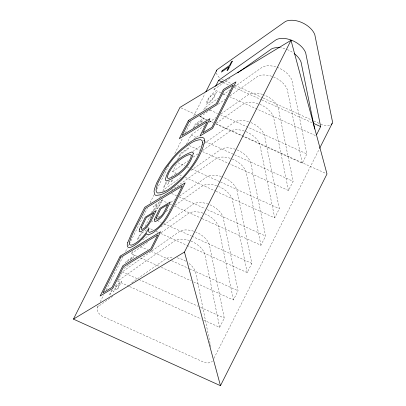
<?xml version="1.0" encoding="UTF-8"?>
<svg xmlns="http://www.w3.org/2000/svg" width="406" height="406" viewBox="0 0 406 406"><rect width="100%" height="100%" fill="white"/><g stroke="black" fill="none" stroke-linecap="round" stroke-linejoin="round"><path stroke-width="0.3" stroke-dasharray="2.03 1.52" d="M154.772 210.176L155.229 208.623L152.646 211.79M146.048 231.45L146.053 230.659L145.389 230.588L142.415 232.684A5.268 1.294 -51.9 0 0 140.309 235.049L138.416 238.251L138.177 239.291L138.532 239.702M197.834 125.322L199.422 122.135L201.96 120.343L200.32 123.566M97.399 307.449L98.252 305.754M100.246 301.79L103.662 295.005M106.225 289.909L123.018 256.531M125.581 251.441L127.286 248.046M128.428 245.782L128.996 244.651M129.281 244.087L147.495 207.882M150.058 202.787L154.041 194.87M156.889 189.211L168.845 165.45M174.824 153.57L182.507 138.294M185.354 132.64L191.048 121.323M193.611 116.233L204.994 93.603M111.889 289.874L109.138 295.335L110.127 294.634L112.954 289.021M166.298 181.726L163.278 187.734L164.268 187.034L167.094 181.416M177.397 159.675L180.579 153.346L188.978 147.419L188.247 148.87L180.837 154.097L178.665 158.421M193.18 128.306L195.286 124.119L203.68 118.192L201.609 122.313M194.169 127.606L195.545 124.875L198.432 122.835L197.154 125.373M117.852 280.576L122.216 271.903L180.031 231.1A18.58 11.398 26.7 0 1 194.997 231.674M137.111 256.369L131.346 253.755L132.711 251.045M145.115 226.396L149.748 217.18L150.783 216.449M159.7 197.407L160.517 195.778M162.699 191.444L163.516 189.815L181.583 177.067M176.686 173.499L172.646 171.672L177.011 162.999M186.415 144.308L191.048 135.091L204.472 125.621M206.522 119.821L200.183 116.948L200.726 115.862M203.726 109.899L204.817 107.732L218.24 98.257M220.869 92.72L213.947 89.584L215.038 87.417M169.129 181.035L167.465 184.349L168.449 183.654L169.835 180.893M171.9 180.086L170.814 182.248L171.804 181.548L173.134 178.904M203.502 320.029L219.646 327.343L224.285 318.126L209.308 244.356A18.58 11.398 26.7 0 0 195.56 231.897M193.626 281.962L233.414 299.978L238.053 290.767L223.072 216.997A18.58 11.398 26.7 0 0 209.329 204.533M187.212 245.457L247.183 272.619L251.816 263.403L236.84 189.632A18.58 11.398 26.7 0 0 221.965 176.742M202.127 218.621L260.946 245.254L265.585 236.043L250.609 162.273A18.58 11.398 26.7 0 0 236.865 149.809M215.896 191.256L274.715 217.895L279.353 208.679L264.372 134.909A18.58 11.398 26.7 0 0 250.629 122.45M202.558 151.621L288.483 190.531L293.117 181.32L278.14 107.549A18.58 11.398 26.7 0 0 263.266 94.654M215.748 123.997L302.247 163.171L306.885 153.955L291.909 80.185A18.58 11.398 26.7 0 0 277.034 67.294M213.982 358.275L319.304 148.951M130.143 260.21L132.209 257.942L125.606 262.601L126.307 261.21L134.706 255.283L133.96 256.77L131.478 259.49M151.144 212.592L155.417 207.801L157.264 204.462L153.539 207.09L154.27 205.639L162.664 199.711L158.868 206.969L155.96 210.105M142.262 232.059L138.679 236.617L136.979 240.484A6.394 1.568 -51.9 0 0 137.066 241.128M213.947 89.584L230.984 77.561M222.884 94.979L230.111 89.878M234.242 86.965L262.631 66.929A18.58 11.398 26.7 0 1 276.466 67.097M200.183 116.948L211.536 108.93M218.25 104.195L225.477 99.094M230.121 95.816L257.998 76.145A18.58 11.398 26.7 0 1 271.827 76.313M209.115 122.343L215.83 117.608M220.991 113.964L248.868 94.288A18.58 11.398 26.7 0 1 262.697 94.456M193.642 139.207L199.321 135.203M216.352 123.18L244.229 103.505A18.58 11.398 26.7 0 1 258.059 103.672M192.769 151.524L201.543 145.333M202.061 144.967L203.609 143.876M204.127 143.511L235.099 121.653A18.58 11.398 26.7 0 1 250.066 122.226M172.646 171.672L188.135 160.74M193.297 157.097L197.94 153.818M202.589 150.54L230.461 130.869A18.58 11.398 26.7 0 1 244.295 131.036M171.352 176.752L175.798 173.616M190.876 170.51L221.331 149.012A18.58 11.398 26.7 0 1 236.297 149.586M171.271 190.287L216.697 158.228A18.58 11.398 26.7 0 1 230.527 158.396M170.916 202.244L174.529 199.691M179.691 196.047L207.562 176.377A18.58 11.398 26.7 0 1 221.397 176.544M151.306 222.021L153.889 220.199M158.02 217.286L161.116 215.099M166.277 211.455L169.891 208.907M175.052 205.263L202.929 185.593A18.58 11.398 26.7 0 1 216.758 185.755M142.694 239.804L148.89 235.434M160.761 227.055L193.799 203.736A18.58 11.398 26.7 0 1 208.765 204.309M131.346 253.755L147.865 242.098M161.289 232.628L189.16 212.952A18.58 11.398 26.7 0 1 202.99 213.12M123.931 268.462L130.356 263.93M115.238 285.748L121.658 281.216L117.664 289.153L116.674 289.848L119.937 283.368L117.364 285.185L114.309 291.254L113.325 291.95L116.38 285.88L113.523 287.895M112.695 296.268L97.755 306.809A9.744 5.978 26.7 0 0 101.906 316.061L204.426 362.487A9.744 5.978 26.7 0 0 212.429 361.142M131.752 282.82L166.262 258.46A18.58 11.398 26.7 0 1 173.301 257.302M146.353 228.999L146.886 228.923L147.332 229.527M221.747 79.282L224.63 80.586M225.203 80.845L231.537 83.712M234.993 85.28L262.641 97.8M263.215 98.059L311.595 119.968M313.899 121.013L320.232 123.881M320.811 124.145L323.689 125.449A9.744 5.978 26.7 0 0 330.499 125.073M223.198 82.459L229.542 85.331M234.155 87.422L261.256 99.693M261.834 99.957L312.001 122.678M223.173 93.766L226.634 95.329M229.517 96.638L316.015 135.812M204.817 107.732L206.547 108.514M210.009 110.082L217.504 113.477M220.387 114.781L306.885 153.955M181.132 107.91L196.123 114.695M199.579 116.263L206.502 119.394M209.384 120.704L213.419 122.531M216.302 123.835L326.414 173.702M209.41 121.125L212.866 122.693M191.048 135.091L196.24 137.446M203.162 140.577L204.893 141.359M205.466 141.623L293.117 181.32M189.297 145.612L199.676 150.316M177.858 162.715L184.781 165.851M187.085 166.896L189.394 167.942M191.698 168.982L219.956 181.781M220.534 182.04L279.353 208.679M179.569 174.803L182.451 176.108M185.334 177.417L215.322 190.998M163.516 189.815L164.669 190.338M171.591 193.474L176.783 195.824M179.087 196.869L205.035 208.618M207.344 209.663L265.585 236.043M161.187 200.077L167.531 202.949M169.835 203.995L172.144 205.04M174.448 206.086L201.554 218.357M149.748 217.18L150.905 217.702M154.361 219.27L156.67 220.311M157.249 220.575L161.284 222.402M164.166 223.706L191.272 235.982M191.845 236.241L251.816 263.403M147.419 227.436L153.189 230.05M156.071 231.354L157.802 232.141M160.685 233.445L186.633 245.199M140.598 246.63L147.515 249.766M150.976 251.329L171.159 260.469M171.738 260.733L189.034 268.569M189.612 268.828L238.053 290.767M140.572 257.932L159.025 266.29M161.334 267.336L191.317 280.916M122.216 271.903L138.365 279.216M138.938 279.475L198.336 306.373M200.64 307.418L224.285 318.126M129.113 286.342L117.578 281.119L175.392 240.316A18.58 11.398 26.7 0 1 190.363 240.89M129.692 286.6L201.193 318.984M302.247 163.171L287.27 89.401A18.58 11.398 26.7 0 0 272.396 76.506M288.483 190.531L273.507 116.766A18.58 11.398 26.7 0 0 258.627 103.87M274.715 217.895L259.738 144.125A18.58 11.398 26.7 0 0 244.864 131.229M260.946 245.254L245.97 171.489A18.58 11.398 26.7 0 0 231.095 158.594M247.183 272.619L232.202 198.849A18.58 11.398 26.7 0 0 217.327 185.953M233.414 299.978L218.438 226.213A18.58 11.398 26.7 0 0 203.563 213.317M219.646 327.343L204.67 253.572A18.58 11.398 26.7 0 0 190.927 241.108M210.77 346.734L195.54 271.721A18.58 11.398 26.7 0 0 188.12 262.758M177.265 257.84A18.58 11.398 26.7 0 1 186.131 261.434M219.352 77.602A9.744 5.978 26.7 0 1 216.393 72.659M279.414 47.659A18.58 11.398 26.7 0 1 286.732 49.354M287.296 49.578A18.58 11.398 26.7 0 1 292.64 52.399M207.212 101.728L207.268 102.469L207.933 102.51L211.257 100.043A4.928 1.213 -51.9 0 0 213.891 96.735L215.033 94.334L214.81 93.39L211.399 95.567A5.268 1.294 -51.9 0 0 209.298 97.937L207.212 101.728M156.031 208.349C157.472 210.181 160.563 202.259 161.009 201.818L158.228 203.782L156.031 208.349M216.322 92.411L214.612 96.486A7.146 1.756 -51.9 0 1 212.947 98.866C211.084 100.901 209.126 103.718 206.248 104.164A6.394 1.568 -51.9 0 1 205.964 103.368L208.187 98.704L212.505 93.75A10.592 2.603 -51.9 0 1 215.342 91.888L215.875 91.807L216.322 92.411"/><path stroke-width="0.61" d="M73.445 319.121L179.98 107.387L291.006 40.321L326.992 173.966L220.458 385.7L73.445 319.121L184.476 252.055L291.006 40.321M205.847 91.908L216.667 70.405M215.586 86.331L218.585 80.368L276.4 39.565A18.58 11.398 26.7 0 1 305.677 52.826L320.654 126.596L316.563 134.726M319.588 148.388L332.113 123.495M237.693 72.826L271.761 48.781A18.58 11.398 26.7 0 1 279.414 47.659M218.585 80.368L222.62 82.2M313.158 123.201L320.654 126.596M184.476 252.055L220.458 385.7M314.63 128.991L301.039 62.042A18.58 11.398 26.7 0 0 294.096 53.435M216.439 71.111A9.744 5.978 26.7 0 1 217.022 69.771L285.53 21.422A18.58 11.398 26.7 0 1 314.807 34.677L332.555 122.089A9.744 5.978 26.7 0 1 331.154 124.632M191.251 155.386L190.774 158.025L187.344 164.232A11.637 3.309 -50 0 1 182.076 170.297C178.117 173.697 173.743 177.036 168.652 178.447L167.759 178.239L167.455 176.356L168.855 172.743L171.433 168.47A11.495 3.268 -50 0 1 176.742 162.41C180.695 159.132 184.938 155.645 190.018 154.397L190.876 154.656L191.251 155.386M193.297 153.26C190.475 166.054 179.016 176.483 166.942 180.822L165.821 180.563L165.349 179.63C168.246 166.851 179.604 156.259 191.754 152.022L192.82 152.336L193.297 153.26M202.619 142.729C199.843 156.878 190.495 169.023 180.822 179.356C174.108 184.821 166.729 193.18 157.467 192.967L156.63 192.241L156.173 191.079L156.097 189.48L157.203 184.887L158.426 181.868L166.211 167.739L173.26 158.487A29.506 8.384 -50 0 1 181.756 149.921C187.369 145.627 193.307 140.009 200.696 139.674L202.112 140.684L202.619 142.729M204.67 140.699C201.68 156.148 191.388 169.327 180.848 180.594C173.59 186.496 165.618 195.611 155.579 195.306L154.65 194.494L154.057 191.429L154.422 189.155L156.584 183.131L162.547 171.784L164.887 168.084L172.733 157.792A32.556 9.252 -50 0 1 182.111 148.337C188.156 143.704 194.555 137.629 202.533 137.304L204.106 138.431L204.67 140.699M139.476 229.192L139.162 231.339L140.192 231.902C148.926 228.263 152.088 218.164 156.274 210.531L145.323 217.149L139.476 229.192M141.461 227.583L141.237 229.116L141.907 229.481C148.479 226.634 150.459 218.722 153.793 213.069L146.312 217.586L141.461 227.583M154.625 219.098L154.331 221.092L155.371 221.539C163.44 218.21 166.572 209.1 170.337 201.985L159.868 208.314L154.625 219.098M156.614 217.494L156.417 218.849L157.056 219.123C162.989 216.652 164.917 209.709 167.82 204.594L160.817 208.826L156.614 217.494M148.89 228.659L148.55 230.821L148.921 232.019L149.601 232.364C158.954 229.639 164.684 220.143 169.256 212.084L182.36 186.044L145.439 208.349C140.38 219.94 132.772 230.608 129.275 242.839A16.996 4.831 -50 0 0 132.488 244.848C139.689 241.616 144.729 235.135 148.89 228.659M127.687 242.686L127.22 244.813A20.031 5.694 -50 0 0 131.001 247.183C137.467 244.321 142.455 239.022 146.693 233.496L146.942 234.303L147.789 234.734C152.585 234.216 156.198 230.283 159.568 227.157A18.777 5.334 -50 0 0 167.028 217.895L170.962 211.105L185.161 182.878L144.769 207.278L131.569 233.511L127.687 242.686M120.171 256.161L100.12 296.01L112.685 288.422L123.607 266.712L151.438 249.903L160.568 231.76L120.171 256.161M188.44 120.48L179.31 138.624L207.116 121.825L199.975 136.01L212.566 128.408L235.972 81.895L223.381 89.498L216.246 103.682L188.44 120.48M120.846 257.226L102.926 292.843L112.015 287.352L122.937 265.646L150.768 248.837L157.761 234.927L120.846 257.226M189.11 121.546L182.111 135.457L209.917 118.659L202.777 132.848L211.896 127.337L233.171 85.062L224.051 90.568L216.916 104.753L189.11 121.546M222.178 70.664L221.448 72.116L228.857 66.888L227.03 70.517L228.02 69.817L232.399 61.118L231.41 61.819L229.588 65.432L222.178 70.664"/></g></svg>
